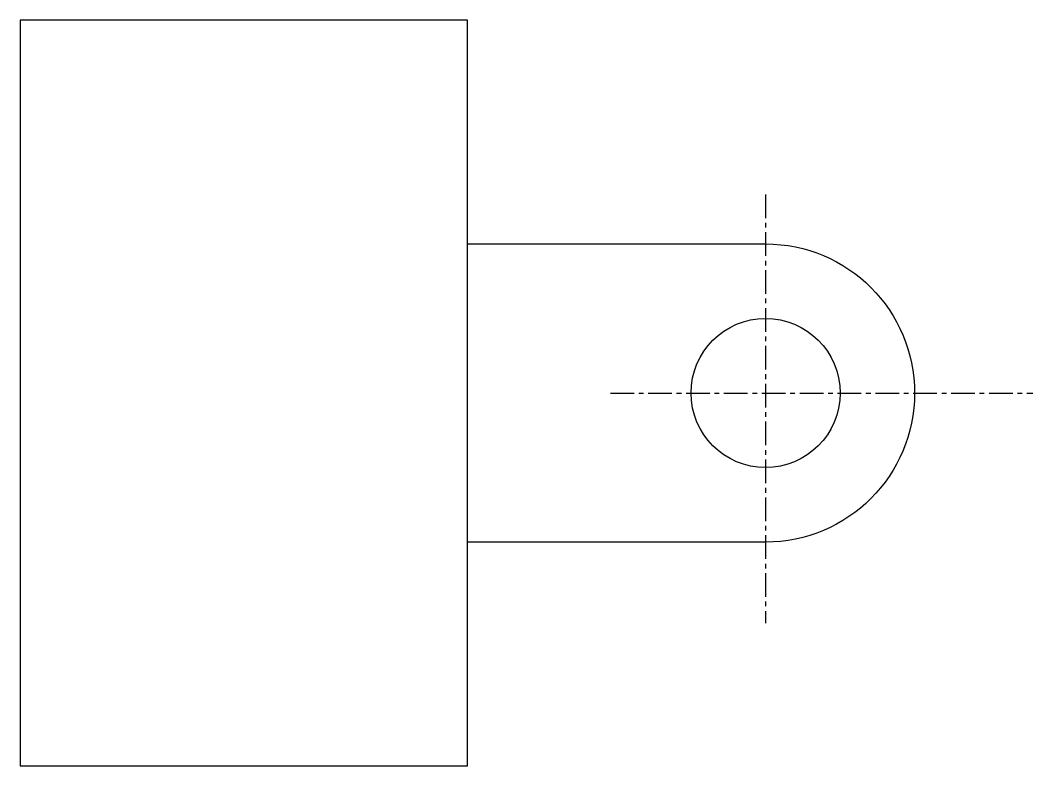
# Model space of a CAD drawing. Header units: centimetres. Extents: x 576.7 to 644.7, y 647 to 697.
import ezdxf

# ---------------------------------------------------------------- set-up
doc = ezdxf.new("R2010")
doc.units = ezdxf.units.CM
doc.header["$LTSCALE"] = 0.05
doc.linetypes.add('CENTER', pattern=[50.8, 31.75, -6.35, 6.35, -6.35])

msp = doc.modelspace()

# ---------------------------------------------------------------- linework, layer by layer
for p, q in [((576.732, 696.95), (576.732, 646.95)), ((606.732, 696.95), (576.732, 696.95)), ((606.732, 646.95), (606.732, 696.95)), ((576.732, 646.95), (606.732, 646.95))]:
    msp.add_line(p, q)
at = {"color": 85, "linetype": 'CENTER', "true_color": 0x58ba48}
for p, q in [((626.732, 685.268), (626.732, 656.512)), ((616.321, 671.95), (644.655, 671.95))]:
    msp.add_line(p, q, dxfattribs=at)
msp.add_lwpolyline([(606.732, 681.95), (626.732, 681.95, -1), (626.732, 661.95), (606.732, 661.95)], format="xyb")
msp.add_circle((626.732, 671.95), 5)

doc.saveas('drawing.dxf')
